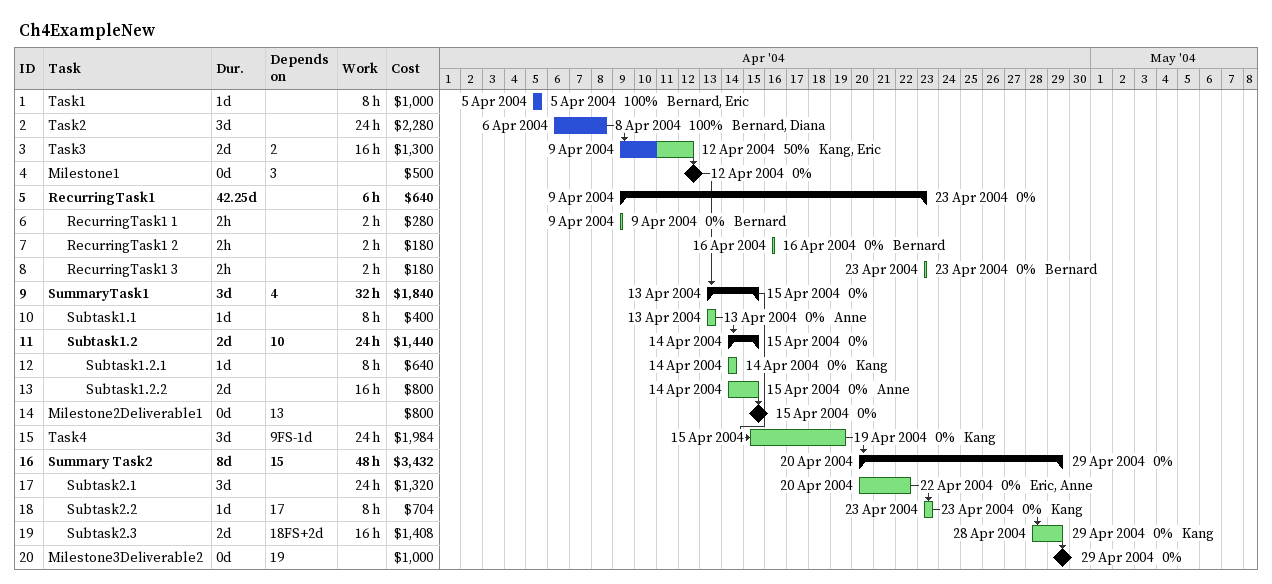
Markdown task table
Ch4ExampleNew

| ID | Level | Task | Duration | Start | Finish | Predecessors | Resources | % complete | Work (h) | Cost ($) |
|---|---|---|---|---|---|---|---|---|---|---|
| 1 | 1 | Task1 | 1d | 2004-04-05 | 2004-04-05 |  | Bernard, Eric | 100 | 8 | 1000 |
| 2 | 1 | Task2 | 3d | 2004-04-06 | 2004-04-08 |  | Bernard, Diana | 100 | 24 | 2280 |
| 3 | 1 | Task3 | 2d | 2004-04-09 | 2004-04-12 | 2 | Kang, Eric | 50 | 16 | 1300 |
| 4 | 1 | Milestone1 | 0d | 2004-04-12 | 2004-04-12 | 3 |  | 0 |  | 500 |
| 5 | 1 | **RecurringTask1** | 42.25d | 2004-04-09 | 2004-04-23 |  |  | 0 | 6 | 640 |
| 6 | 2 | RecurringTask1 1 | 2h | 2004-04-09 | 2004-04-09 |  | Bernard | 0 | 2 | 280 |
| 7 | 2 | RecurringTask1 2 | 2h | 2004-04-16 | 2004-04-16 |  | Bernard | 0 | 2 | 180 |
| 8 | 2 | RecurringTask1 3 | 2h | 2004-04-23 | 2004-04-23 |  | Bernard | 0 | 2 | 180 |
| 9 | 1 | **SummaryTask1** | 3d | 2004-04-13 | 2004-04-15 | 4 |  | 0 | 32 | 1840 |
| 10 | 2 | Subtask1.1 | 1d | 2004-04-13 | 2004-04-13 |  | Anne | 0 | 8 | 400 |
| 11 | 2 | **Subtask1.2** | 2d | 2004-04-14 | 2004-04-15 | 10 |  | 0 | 24 | 1440 |
| 12 | 3 | Subtask1.2.1 | 1d | 2004-04-14 | 2004-04-14 |  | Kang | 0 | 8 | 640 |
| 13 | 3 | Subtask1.2.2 | 2d | 2004-04-14 | 2004-04-15 |  | Anne | 0 | 16 | 800 |
| 14 | 1 | Milestone2Deliverable1 | 0d | 2004-04-15 | 2004-04-15 | 13 |  | 0 |  | 800 |
| 15 | 1 | Task4 | 3d | 2004-04-15 | 2004-04-19 | 9FS-1d | Kang | 0 | 24 | 1984 |
| 16 | 1 | **Summary Task2** | 8d | 2004-04-20 | 2004-04-29 | 15 |  | 0 | 48 | 3432 |
| 17 | 2 | Subtask2.1 | 3d | 2004-04-20 | 2004-04-22 |  | Eric, Anne | 0 | 24 | 1320 |
| 18 | 2 | Subtask2.2 | 1d | 2004-04-23 | 2004-04-23 | 17 | Kang | 0 | 8 | 704 |
| 19 | 2 | Subtask2.3 | 2d | 2004-04-28 | 2004-04-29 | 18FS+2d | Kang | 0 | 16 | 1408 |
| 20 | 1 | Milestone3Deliverable2 | 0d | 2004-04-29 | 2004-04-29 | 19 |  | 0 |  | 1000 |
